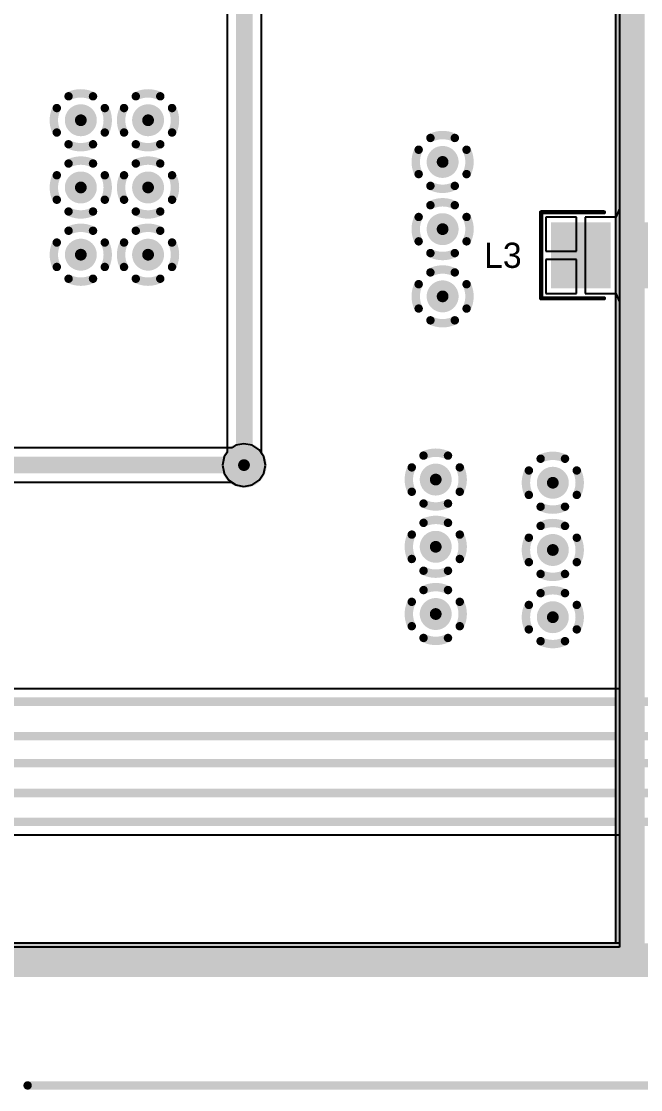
# Model space of a CAD drawing. Header units: millimetres. Extents: x 6.83 to 16.18, y 4.59 to 12.3.
# Drawn here: x 11.621 to 12.358, y 4.687 to 5.958 of the extents above; entities that cross this region are included whole.
import ezdxf

# ---------------------------------------------------------------- set-up
doc = ezdxf.new("R2010")
doc.units = ezdxf.units.MM
doc.header["$MEASUREMENT"] = 0
for name, color, linetype in [('BottomLayer', 5, 'Continuous'), ('BottomSolder', 6, 'Continuous'), ('InternalPlane1', 76, 'Continuous'), ('InternalPlane2', 16, 'Continuous'), ('KeepOutLayer', 6, 'Continuous'), ('Mechanical1', 6, 'Continuous'), ('MultiLayer', 9, 'Continuous'), ('TopLayer', 1, 'Continuous'), ('TopOverlay', 2, 'Continuous'), ('TopPaste', 8, 'Continuous'), ('TopSolder', 216, 'Continuous'), ('ViaHoleLayer', 16, 'Continuous')]:
    doc.layers.add(name, color=color, linetype=linetype)

# ---------------------------------------------------------------- blocks, each defined once
blk = doc.blocks.new('1206_152')
at = {"layer": 'TopLayer'}
for points in [[(-0.0315, -0.0354), (0.0315, -0.0354), (-0.0315, 0.0354), (0.0315, 0.0354)], [(0.0787, -0.0354), (0.1417, -0.0354), (0.0787, 0.0354), (0.1417, 0.0354)]]:
    blk.add_solid(points, dxfattribs=at)
at = {"layer": 'TopOverlay', "const_width": 0.005}
for points in [[(-0.0472, 0.0512), (0.0276, 0.0512)], [(-0.0472, -0.0512), (-0.0472, 0.0512)], [(0.0827, 0.0512), (0.1575, 0.0512)], [(0.1575, -0.0512), (0.1575, 0.0512)], [(-0.0472, -0.0512), (0.0276, -0.0512)], [(0.0827, -0.0512), (0.1575, -0.0512)]]:
    blk.add_lwpolyline(points, dxfattribs=at)
at = {"layer": 'TopOverlay', "const_width": 0.0025}
for points in [[(-0.0485, 0.0512, 1), (-0.046, 0.0512, 1)], [(-0.0485, 0.0512, 1), (-0.046, 0.0512, 1)], [(0.0263, 0.0512, 1), (0.0288, 0.0512, 1)], [(0.0814, 0.0512, 1), (0.0839, 0.0512, 1)], [(0.1562, 0.0512, 1), (0.1587, 0.0512, 1)], [(0.1562, 0.0512, 1), (0.1587, 0.0512, 1)], [(-0.0485, -0.0512, 1), (-0.046, -0.0512, 1)], [(-0.0485, -0.0512, 1), (-0.046, -0.0512, 1)], [(0.0263, -0.0512, 1), (0.0288, -0.0512, 1)], [(0.0814, -0.0512, 1), (0.0839, -0.0512, 1)], [(0.1562, -0.0512, 1), (0.1587, -0.0512, 1)], [(0.1562, -0.0512, 1), (0.1587, -0.0512, 1)]]:
    blk.add_lwpolyline(points, format="xyb", close=True, dxfattribs=at)
at = {"layer": 'TopPaste'}
for points in [[(-0.0315, -0.0354), (0.0315, -0.0354), (-0.0315, 0.0354), (0.0315, 0.0354)], [(0.0787, -0.0354), (0.1417, -0.0354), (0.0787, 0.0354), (0.1417, 0.0354)]]:
    blk.add_solid(points, dxfattribs=at)
at = {"layer": 'TopSolder'}
for points in [[(-0.0355, -0.0394), (0.0355, -0.0394), (-0.0355, 0.0394), (0.0355, 0.0394)], [(0.0747, -0.0394), (0.1457, -0.0394), (0.0747, 0.0394), (0.1457, 0.0394)]]:
    blk.add_solid(points, dxfattribs=at)

msp = doc.modelspace()

# ---------------------------------------------------------------- linework, layer by layer
at = {"layer": 'BottomLayer'}
for p, q in [((12.3327, 9.188), (12.3327, 4.8563)), ((11.8658, 6.3577), (11.8658, 5.4451)), ((11.9066, 5.4439), (11.9066, 6.3575)), ((11.8658, 5.4451), (11.8622, 5.4398)), ((11.9093, 5.4398), (11.9066, 5.4439)), ((11.8622, 5.4398), (11.8603, 5.43)), ((11.8603, 5.43), (11.8622, 5.4203)), ((11.9113, 5.43), (11.9093, 5.4398)), ((11.9093, 5.4203), (11.9113, 5.43)), ((11.8622, 5.4203), (11.8677, 5.412)), ((11.9038, 5.412), (11.9093, 5.4203)), ((11.8677, 5.412), (11.876, 5.4065)), ((11.876, 5.4065), (11.8858, 5.4045)), ((11.8858, 5.4045), (11.8955, 5.4065)), ((11.8955, 5.4065), (11.9038, 5.412)), ((12.3327, 4.8563), (7.1247, 4.8563))]:
    msp.add_line(p, q, dxfattribs=at)
at = {"layer": 'BottomLayer', "const_width": 0.02}
msp.add_lwpolyline([(11.8862, 5.4311), (11.8862, 7.3319)], dxfattribs=at)
at = {"layer": 'BottomLayer'}
for points, const_width in [([(11.6842, 5.8404, 1), (11.6992, 5.8404, 1)], 0.015), ([(11.7642, 5.8404, 1), (11.7792, 5.8404, 1)], 0.015), ([(12.1146, 5.7908, 1), (12.1296, 5.7908, 1)], 0.015), ([(11.6842, 5.7604, 1), (11.6992, 5.7604, 1)], 0.015), ([(11.7642, 5.7604, 1), (11.7792, 5.7604, 1)], 0.015), ([(12.1146, 5.7108, 1), (12.1296, 5.7108, 1)], 0.015), ([(11.6842, 5.6804, 1), (11.6992, 5.6804, 1)], 0.015), ([(11.7642, 5.6804, 1), (11.7792, 5.6804, 1)], 0.015), ([(12.1146, 5.6308, 1), (12.1296, 5.6308, 1)], 0.015), ([(11.8783, 5.43, 1), (11.8933, 5.43, 1)], 0.015), ([(11.8812, 5.4311, 1), (11.8912, 5.4311, 1)], 0.01), ([(12.1064, 5.4128, 1), (12.1214, 5.4128, 1)], 0.015), ([(12.2457, 5.409, 1), (12.2607, 5.409, 1)], 0.015), ([(12.1064, 5.3328, 1), (12.1214, 5.3328, 1)], 0.015), ([(12.2457, 5.329, 1), (12.2607, 5.329, 1)], 0.015), ([(12.1064, 5.2528, 1), (12.1214, 5.2528, 1)], 0.015), ([(12.2457, 5.249, 1), (12.2607, 5.249, 1)], 0.015)]:
    msp.add_lwpolyline(points, format="xyb", close=True, dxfattribs=dict(at, const_width=const_width))
at = {"layer": 'BottomSolder', "const_width": 0.019}
for points in [[(11.6822, 5.8404, 1), (11.7012, 5.8404, 1)], [(11.7622, 5.8404, 1), (11.7812, 5.8404, 1)], [(12.1126, 5.7908, 1), (12.1316, 5.7908, 1)], [(11.6822, 5.7604, 1), (11.7012, 5.7604, 1)], [(11.7622, 5.7604, 1), (11.7812, 5.7604, 1)], [(12.1126, 5.7108, 1), (12.1316, 5.7108, 1)], [(11.6822, 5.6804, 1), (11.7012, 5.6804, 1)], [(11.7622, 5.6804, 1), (11.7812, 5.6804, 1)], [(12.1126, 5.6308, 1), (12.1316, 5.6308, 1)], [(11.8763, 5.43, 1), (11.8953, 5.43, 1)], [(12.1044, 5.4128, 1), (12.1234, 5.4128, 1)], [(12.2437, 5.409, 1), (12.2627, 5.409, 1)], [(12.1044, 5.3328, 1), (12.1234, 5.3328, 1)], [(12.2437, 5.329, 1), (12.2627, 5.329, 1)], [(12.1044, 5.2528, 1), (12.1234, 5.2528, 1)], [(12.2437, 5.249, 1), (12.2627, 5.249, 1)]]:
    msp.add_lwpolyline(points, format="xyb", close=True, dxfattribs=at)
at = {"layer": 'InternalPlane1'}
for p, q in [((12.3326, 9.1841), (12.3326, 4.8611)), ((12.3326, 4.8611), (7.1287, 4.8611))]:
    msp.add_line(p, q, dxfattribs=at)
for points, const_width in [([(12.3476, 4.8393), (12.3476, 9.1841)], 0.03), ([(7.1086, 4.841), (15.6716, 4.841)], 0.04)]:
    msp.add_lwpolyline(points, dxfattribs=dict(at, const_width=const_width))
at = {"layer": 'InternalPlane1', "const_width": 0.01}
for points in [[(11.6771, 5.8689, -0.240079), (11.7062, 5.8689)], [(11.7571, 5.8689, -0.240079), (11.7862, 5.8689)], [(11.6631, 5.8258, -0.240079), (11.6631, 5.8549)], [(11.7202, 5.8549, -0.240079), (11.7202, 5.8258)], [(11.7431, 5.8258, -0.240079), (11.7431, 5.8549)], [(11.8002, 5.8549, -0.240079), (11.8002, 5.8258)], [(12.1076, 5.8193, -0.240079), (12.1366, 5.8193)], [(11.7062, 5.8118, -0.240079), (11.6771, 5.8118)], [(11.7862, 5.8118, -0.240079), (11.7571, 5.8118)], [(12.0936, 5.7763, -0.240079), (12.0936, 5.8053)], [(12.1506, 5.8053, -0.240079), (12.1506, 5.7763)], [(11.6771, 5.7889, -0.240079), (11.7062, 5.7889)], [(11.7571, 5.7889, -0.240079), (11.7862, 5.7889)], [(11.6631, 5.7458, -0.240079), (11.6631, 5.7749)], [(11.7202, 5.7749, -0.240079), (11.7202, 5.7458)], [(11.7431, 5.7458, -0.240079), (11.7431, 5.7749)], [(11.8002, 5.7749, -0.240079), (11.8002, 5.7458)], [(12.1366, 5.7623, -0.240079), (12.1076, 5.7623)], [(12.1076, 5.7393, -0.240079), (12.1366, 5.7393)], [(11.7062, 5.7318, -0.240079), (11.6771, 5.7318)], [(11.7862, 5.7318, -0.240079), (11.7571, 5.7318)], [(12.0936, 5.6963, -0.240079), (12.0936, 5.7253)], [(12.1506, 5.7253, -0.240079), (12.1506, 5.6963)], [(11.6771, 5.7089, -0.240079), (11.7062, 5.7089)], [(11.7571, 5.7089, -0.240079), (11.7862, 5.7089)], [(11.6631, 5.6658, -0.240079), (11.6631, 5.6949)], [(11.7202, 5.6949, -0.240079), (11.7202, 5.6658)], [(11.7431, 5.6658, -0.240079), (11.7431, 5.6949)], [(11.8002, 5.6949, -0.240079), (11.8002, 5.6658)], [(12.1366, 5.6823, -0.240079), (12.1076, 5.6823)], [(12.1076, 5.6593, -0.240079), (12.1366, 5.6593)], [(11.7062, 5.6518, -0.240079), (11.6771, 5.6518)], [(11.7862, 5.6518, -0.240079), (11.7571, 5.6518)], [(12.0936, 5.6163, -0.240079), (12.0936, 5.6453)], [(12.1506, 5.6453, -0.240079), (12.1506, 5.6163)], [(12.1366, 5.6023, -0.240079), (12.1076, 5.6023)], [(12.0994, 5.4413, -0.240079), (12.1285, 5.4413)], [(12.2387, 5.4376, -0.240079), (12.2677, 5.4376)], [(12.0854, 5.3983, -0.240079), (12.0854, 5.4273)], [(12.1425, 5.4273, -0.240079), (12.1425, 5.3983)], [(12.2247, 5.3945, -0.240079), (12.2247, 5.4236)], [(12.2817, 5.4236, -0.240079), (12.2817, 5.3945)], [(12.1285, 5.3843, -0.240079), (12.0994, 5.3843)], [(12.2677, 5.3805, -0.240079), (12.2387, 5.3805)], [(12.0994, 5.3613, -0.240079), (12.1285, 5.3613)], [(12.2387, 5.3576, -0.240079), (12.2677, 5.3576)], [(12.0854, 5.3183, -0.240079), (12.0854, 5.3473)], [(12.1425, 5.3473, -0.240079), (12.1425, 5.3183)], [(12.2247, 5.3145, -0.240079), (12.2247, 5.3436)], [(12.2817, 5.3436, -0.240079), (12.2817, 5.3145)], [(12.1285, 5.3043, -0.240079), (12.0994, 5.3043)], [(12.2677, 5.3005, -0.240079), (12.2387, 5.3005)], [(12.0994, 5.2813, -0.240079), (12.1285, 5.2813)], [(12.2387, 5.2776, -0.240079), (12.2677, 5.2776)], [(12.0854, 5.2383, -0.240079), (12.0854, 5.2673)], [(12.1425, 5.2673, -0.240079), (12.1425, 5.2383)], [(12.2247, 5.2345, -0.240079), (12.2247, 5.2636)], [(12.2817, 5.2636, -0.240079), (12.2817, 5.2345)], [(12.1285, 5.2243, -0.240079), (12.0994, 5.2243)], [(12.2677, 5.2205, -0.240079), (12.2387, 5.2205)]]:
    msp.add_lwpolyline(points, format="xyb", dxfattribs=at)
at = {"layer": 'InternalPlane1'}
for points, const_width in [([(11.6746, 5.8689, 1), (11.6796, 5.8689, 1)], 0.005), ([(11.7037, 5.8689, 1), (11.7087, 5.8689, 1)], 0.005), ([(11.7546, 5.8689, 1), (11.7596, 5.8689, 1)], 0.005), ([(11.7837, 5.8689, 1), (11.7887, 5.8689, 1)], 0.005), ([(11.6606, 5.8549, 1), (11.6656, 5.8549, 1)], 0.005), ([(11.7177, 5.8549, 1), (11.7227, 5.8549, 1)], 0.005), ([(11.7406, 5.8549, 1), (11.7456, 5.8549, 1)], 0.005), ([(11.7977, 5.8549, 1), (11.8027, 5.8549, 1)], 0.005), ([(11.6606, 5.8258, 1), (11.6656, 5.8258, 1)], 0.005), ([(11.7177, 5.8258, 1), (11.7227, 5.8258, 1)], 0.005), ([(11.7406, 5.8258, 1), (11.7456, 5.8258, 1)], 0.005), ([(11.7977, 5.8258, 1), (11.8027, 5.8258, 1)], 0.005), ([(12.1051, 5.8193, 1), (12.1101, 5.8193, 1)], 0.005), ([(12.1341, 5.8193, 1), (12.1391, 5.8193, 1)], 0.005), ([(11.6746, 5.8118, 1), (11.6796, 5.8118, 1)], 0.005), ([(11.7037, 5.8118, 1), (11.7087, 5.8118, 1)], 0.005), ([(11.7546, 5.8118, 1), (11.7596, 5.8118, 1)], 0.005), ([(11.7837, 5.8118, 1), (11.7887, 5.8118, 1)], 0.005), ([(12.0911, 5.8053, 1), (12.0961, 5.8053, 1)], 0.005), ([(12.1481, 5.8053, 1), (12.1531, 5.8053, 1)], 0.005), ([(11.6746, 5.7889, 1), (11.6796, 5.7889, 1)], 0.005), ([(11.7037, 5.7889, 1), (11.7087, 5.7889, 1)], 0.005), ([(11.7546, 5.7889, 1), (11.7596, 5.7889, 1)], 0.005), ([(11.7837, 5.7889, 1), (11.7887, 5.7889, 1)], 0.005), ([(11.6606, 5.7749, 1), (11.6656, 5.7749, 1)], 0.005), ([(11.7177, 5.7749, 1), (11.7227, 5.7749, 1)], 0.005), ([(11.7406, 5.7749, 1), (11.7456, 5.7749, 1)], 0.005), ([(11.7977, 5.7749, 1), (11.8027, 5.7749, 1)], 0.005), ([(12.0911, 5.7763, 1), (12.0961, 5.7763, 1)], 0.005), ([(12.1481, 5.7763, 1), (12.1531, 5.7763, 1)], 0.005), ([(12.1051, 5.7623, 1), (12.1101, 5.7623, 1)], 0.005), ([(12.1341, 5.7623, 1), (12.1391, 5.7623, 1)], 0.005), ([(11.6606, 5.7458, 1), (11.6656, 5.7458, 1)], 0.005), ([(11.7177, 5.7458, 1), (11.7227, 5.7458, 1)], 0.005), ([(11.7406, 5.7458, 1), (11.7456, 5.7458, 1)], 0.005), ([(11.7977, 5.7458, 1), (11.8027, 5.7458, 1)], 0.005), ([(11.6746, 5.7318, 1), (11.6796, 5.7318, 1)], 0.005), ([(11.7037, 5.7318, 1), (11.7087, 5.7318, 1)], 0.005), ([(11.7546, 5.7318, 1), (11.7596, 5.7318, 1)], 0.005), ([(11.7837, 5.7318, 1), (11.7887, 5.7318, 1)], 0.005), ([(12.1051, 5.7393, 1), (12.1101, 5.7393, 1)], 0.005), ([(12.1341, 5.7393, 1), (12.1391, 5.7393, 1)], 0.005), ([(12.0911, 5.7253, 1), (12.0961, 5.7253, 1)], 0.005), ([(12.1481, 5.7253, 1), (12.1531, 5.7253, 1)], 0.005), ([(11.6746, 5.7089, 1), (11.6796, 5.7089, 1)], 0.005), ([(11.7037, 5.7089, 1), (11.7087, 5.7089, 1)], 0.005), ([(11.7546, 5.7089, 1), (11.7596, 5.7089, 1)], 0.005), ([(11.7837, 5.7089, 1), (11.7887, 5.7089, 1)], 0.005), ([(11.6606, 5.6949, 1), (11.6656, 5.6949, 1)], 0.005), ([(11.7177, 5.6949, 1), (11.7227, 5.6949, 1)], 0.005), ([(11.7406, 5.6949, 1), (11.7456, 5.6949, 1)], 0.005), ([(11.7977, 5.6949, 1), (11.8027, 5.6949, 1)], 0.005), ([(12.0911, 5.6963, 1), (12.0961, 5.6963, 1)], 0.005), ([(12.1481, 5.6963, 1), (12.1531, 5.6963, 1)], 0.005), ([(12.1051, 5.6823, 1), (12.1101, 5.6823, 1)], 0.005), ([(12.1341, 5.6823, 1), (12.1391, 5.6823, 1)], 0.005), ([(11.6606, 5.6658, 1), (11.6656, 5.6658, 1)], 0.005), ([(11.7177, 5.6658, 1), (11.7227, 5.6658, 1)], 0.005), ([(11.7406, 5.6658, 1), (11.7456, 5.6658, 1)], 0.005), ([(11.7977, 5.6658, 1), (11.8027, 5.6658, 1)], 0.005), ([(12.1051, 5.6593, 1), (12.1101, 5.6593, 1)], 0.005), ([(12.1341, 5.6593, 1), (12.1391, 5.6593, 1)], 0.005), ([(11.6746, 5.6518, 1), (11.6796, 5.6518, 1)], 0.005), ([(11.7037, 5.6518, 1), (11.7087, 5.6518, 1)], 0.005), ([(11.7546, 5.6518, 1), (11.7596, 5.6518, 1)], 0.005), ([(11.7837, 5.6518, 1), (11.7887, 5.6518, 1)], 0.005), ([(12.0911, 5.6453, 1), (12.0961, 5.6453, 1)], 0.005), ([(12.1481, 5.6453, 1), (12.1531, 5.6453, 1)], 0.005), ([(12.0911, 5.6163, 1), (12.0961, 5.6163, 1)], 0.005), ([(12.1481, 5.6163, 1), (12.1531, 5.6163, 1)], 0.005), ([(12.1051, 5.6023, 1), (12.1101, 5.6023, 1)], 0.005), ([(12.1341, 5.6023, 1), (12.1391, 5.6023, 1)], 0.005), ([(11.8723, 5.43, 1), (11.8993, 5.43, 1)], 0.027), ([(12.0969, 5.4413, 1), (12.1019, 5.4413, 1)], 0.005), ([(12.126, 5.4413, 1), (12.131, 5.4413, 1)], 0.005), ([(12.2362, 5.4376, 1), (12.2412, 5.4376, 1)], 0.005), ([(12.2652, 5.4376, 1), (12.2702, 5.4376, 1)], 0.005), ([(12.0829, 5.4273, 1), (12.0879, 5.4273, 1)], 0.005), ([(12.14, 5.4273, 1), (12.145, 5.4273, 1)], 0.005), ([(12.2222, 5.4236, 1), (12.2272, 5.4236, 1)], 0.005), ([(12.2792, 5.4236, 1), (12.2842, 5.4236, 1)], 0.005), ([(12.0829, 5.3983, 1), (12.0879, 5.3983, 1)], 0.005), ([(12.14, 5.3983, 1), (12.145, 5.3983, 1)], 0.005), ([(12.2222, 5.3945, 1), (12.2272, 5.3945, 1)], 0.005), ([(12.2792, 5.3945, 1), (12.2842, 5.3945, 1)], 0.005), ([(12.0969, 5.3843, 1), (12.1019, 5.3843, 1)], 0.005), ([(12.126, 5.3843, 1), (12.131, 5.3843, 1)], 0.005), ([(12.2362, 5.3805, 1), (12.2412, 5.3805, 1)], 0.005), ([(12.2652, 5.3805, 1), (12.2702, 5.3805, 1)], 0.005), ([(12.0969, 5.3613, 1), (12.1019, 5.3613, 1)], 0.005), ([(12.126, 5.3613, 1), (12.131, 5.3613, 1)], 0.005), ([(12.0829, 5.3473, 1), (12.0879, 5.3473, 1)], 0.005), ([(12.14, 5.3473, 1), (12.145, 5.3473, 1)], 0.005), ([(12.2362, 5.3576, 1), (12.2412, 5.3576, 1)], 0.005), ([(12.2652, 5.3576, 1), (12.2702, 5.3576, 1)], 0.005), ([(12.2222, 5.3436, 1), (12.2272, 5.3436, 1)], 0.005), ([(12.2792, 5.3436, 1), (12.2842, 5.3436, 1)], 0.005), ([(12.0829, 5.3183, 1), (12.0879, 5.3183, 1)], 0.005), ([(12.14, 5.3183, 1), (12.145, 5.3183, 1)], 0.005), ([(12.2222, 5.3145, 1), (12.2272, 5.3145, 1)], 0.005), ([(12.2792, 5.3145, 1), (12.2842, 5.3145, 1)], 0.005), ([(12.0969, 5.3043, 1), (12.1019, 5.3043, 1)], 0.005), ([(12.126, 5.3043, 1), (12.131, 5.3043, 1)], 0.005), ([(12.2362, 5.3005, 1), (12.2412, 5.3005, 1)], 0.005), ([(12.2652, 5.3005, 1), (12.2702, 5.3005, 1)], 0.005), ([(12.0969, 5.2813, 1), (12.1019, 5.2813, 1)], 0.005), ([(12.126, 5.2813, 1), (12.131, 5.2813, 1)], 0.005), ([(12.2362, 5.2776, 1), (12.2412, 5.2776, 1)], 0.005), ([(12.2652, 5.2776, 1), (12.2702, 5.2776, 1)], 0.005), ([(12.0829, 5.2673, 1), (12.0879, 5.2673, 1)], 0.005), ([(12.14, 5.2673, 1), (12.145, 5.2673, 1)], 0.005), ([(12.2222, 5.2636, 1), (12.2272, 5.2636, 1)], 0.005), ([(12.2792, 5.2636, 1), (12.2842, 5.2636, 1)], 0.005), ([(12.0829, 5.2383, 1), (12.0879, 5.2383, 1)], 0.005), ([(12.14, 5.2383, 1), (12.145, 5.2383, 1)], 0.005), ([(12.2222, 5.2345, 1), (12.2272, 5.2345, 1)], 0.005), ([(12.2792, 5.2345, 1), (12.2842, 5.2345, 1)], 0.005), ([(12.0969, 5.2243, 1), (12.1019, 5.2243, 1)], 0.005), ([(12.126, 5.2243, 1), (12.131, 5.2243, 1)], 0.005), ([(12.2362, 5.2205, 1), (12.2412, 5.2205, 1)], 0.005), ([(12.2652, 5.2205, 1), (12.2702, 5.2205, 1)], 0.005), ([(12.3401, 4.8393, 1), (12.3551, 4.8393, 1)], 0.015)]:
    msp.add_lwpolyline(points, format="xyb", close=True, dxfattribs=dict(at, const_width=const_width))
at = {"layer": 'InternalPlane2'}
for p, q in [((12.3276, 9.1791), (12.3276, 4.8611)), ((12.3276, 4.8611), (7.1287, 4.8611))]:
    msp.add_line(p, q, dxfattribs=at)
for points, const_width in [([(12.3426, 4.8479), (12.3426, 9.1791)], 0.03), ([(7.1086, 4.841), (15.6716, 4.841)], 0.04)]:
    msp.add_lwpolyline(points, dxfattribs=dict(at, const_width=const_width))
at = {"layer": 'InternalPlane2', "const_width": 0.01}
for points in [[(11.6771, 5.8689, -0.240079), (11.7062, 5.8689)], [(11.7571, 5.8689, -0.240079), (11.7862, 5.8689)], [(11.6631, 5.8258, -0.240079), (11.6631, 5.8549)], [(11.7202, 5.8549, -0.240079), (11.7202, 5.8258)], [(11.7431, 5.8258, -0.240079), (11.7431, 5.8549)], [(11.8002, 5.8549, -0.240079), (11.8002, 5.8258)], [(12.1076, 5.8193, -0.240079), (12.1366, 5.8193)], [(11.7062, 5.8118, -0.240079), (11.6771, 5.8118)], [(11.7862, 5.8118, -0.240079), (11.7571, 5.8118)], [(12.0936, 5.7763, -0.240079), (12.0936, 5.8053)], [(12.1506, 5.8053, -0.240079), (12.1506, 5.7763)], [(11.6771, 5.7889, -0.240079), (11.7062, 5.7889)], [(11.7571, 5.7889, -0.240079), (11.7862, 5.7889)], [(11.6631, 5.7458, -0.240079), (11.6631, 5.7749)], [(11.7202, 5.7749, -0.240079), (11.7202, 5.7458)], [(11.7431, 5.7458, -0.240079), (11.7431, 5.7749)], [(11.8002, 5.7749, -0.240079), (11.8002, 5.7458)], [(12.1366, 5.7623, -0.240079), (12.1076, 5.7623)], [(12.1076, 5.7393, -0.240079), (12.1366, 5.7393)], [(11.7062, 5.7318, -0.240079), (11.6771, 5.7318)], [(11.7862, 5.7318, -0.240079), (11.7571, 5.7318)], [(12.0936, 5.6963, -0.240079), (12.0936, 5.7253)], [(12.1506, 5.7253, -0.240079), (12.1506, 5.6963)], [(11.6771, 5.7089, -0.240079), (11.7062, 5.7089)], [(11.7571, 5.7089, -0.240079), (11.7862, 5.7089)], [(11.6631, 5.6658, -0.240079), (11.6631, 5.6949)], [(11.7202, 5.6949, -0.240079), (11.7202, 5.6658)], [(11.7431, 5.6658, -0.240079), (11.7431, 5.6949)], [(11.8002, 5.6949, -0.240079), (11.8002, 5.6658)], [(12.1366, 5.6823, -0.240079), (12.1076, 5.6823)], [(12.1076, 5.6593, -0.240079), (12.1366, 5.6593)], [(11.7062, 5.6518, -0.240079), (11.6771, 5.6518)], [(11.7862, 5.6518, -0.240079), (11.7571, 5.6518)], [(12.0936, 5.6163, -0.240079), (12.0936, 5.6453)], [(12.1506, 5.6453, -0.240079), (12.1506, 5.6163)], [(12.1366, 5.6023, -0.240079), (12.1076, 5.6023)], [(12.0994, 5.4413, -0.240079), (12.1285, 5.4413)], [(12.2387, 5.4376, -0.240079), (12.2677, 5.4376)], [(12.0854, 5.3983, -0.240079), (12.0854, 5.4273)], [(12.1425, 5.4273, -0.240079), (12.1425, 5.3983)], [(12.2247, 5.3945, -0.240079), (12.2247, 5.4236)], [(12.2817, 5.4236, -0.240079), (12.2817, 5.3945)], [(12.1285, 5.3843, -0.240079), (12.0994, 5.3843)], [(12.2677, 5.3805, -0.240079), (12.2387, 5.3805)], [(12.0994, 5.3613, -0.240079), (12.1285, 5.3613)], [(12.2387, 5.3576, -0.240079), (12.2677, 5.3576)], [(12.0854, 5.3183, -0.240079), (12.0854, 5.3473)], [(12.1425, 5.3473, -0.240079), (12.1425, 5.3183)], [(12.2247, 5.3145, -0.240079), (12.2247, 5.3436)], [(12.2817, 5.3436, -0.240079), (12.2817, 5.3145)], [(12.1285, 5.3043, -0.240079), (12.0994, 5.3043)], [(12.2677, 5.3005, -0.240079), (12.2387, 5.3005)], [(12.0994, 5.2813, -0.240079), (12.1285, 5.2813)], [(12.2387, 5.2776, -0.240079), (12.2677, 5.2776)], [(12.0854, 5.2383, -0.240079), (12.0854, 5.2673)], [(12.1425, 5.2673, -0.240079), (12.1425, 5.2383)], [(12.2247, 5.2345, -0.240079), (12.2247, 5.2636)], [(12.2817, 5.2636, -0.240079), (12.2817, 5.2345)], [(12.1285, 5.2243, -0.240079), (12.0994, 5.2243)], [(12.2677, 5.2205, -0.240079), (12.2387, 5.2205)]]:
    msp.add_lwpolyline(points, format="xyb", dxfattribs=at)
at = {"layer": 'InternalPlane2'}
for points, const_width in [([(11.6746, 5.8689, 1), (11.6796, 5.8689, 1)], 0.005), ([(11.7037, 5.8689, 1), (11.7087, 5.8689, 1)], 0.005), ([(11.7546, 5.8689, 1), (11.7596, 5.8689, 1)], 0.005), ([(11.7837, 5.8689, 1), (11.7887, 5.8689, 1)], 0.005), ([(11.6606, 5.8549, 1), (11.6656, 5.8549, 1)], 0.005), ([(11.7177, 5.8549, 1), (11.7227, 5.8549, 1)], 0.005), ([(11.7406, 5.8549, 1), (11.7456, 5.8549, 1)], 0.005), ([(11.7977, 5.8549, 1), (11.8027, 5.8549, 1)], 0.005), ([(11.6606, 5.8258, 1), (11.6656, 5.8258, 1)], 0.005), ([(11.7177, 5.8258, 1), (11.7227, 5.8258, 1)], 0.005), ([(11.7406, 5.8258, 1), (11.7456, 5.8258, 1)], 0.005), ([(11.7977, 5.8258, 1), (11.8027, 5.8258, 1)], 0.005), ([(12.1051, 5.8193, 1), (12.1101, 5.8193, 1)], 0.005), ([(12.1341, 5.8193, 1), (12.1391, 5.8193, 1)], 0.005), ([(11.6746, 5.8118, 1), (11.6796, 5.8118, 1)], 0.005), ([(11.7037, 5.8118, 1), (11.7087, 5.8118, 1)], 0.005), ([(11.7546, 5.8118, 1), (11.7596, 5.8118, 1)], 0.005), ([(11.7837, 5.8118, 1), (11.7887, 5.8118, 1)], 0.005), ([(12.0911, 5.8053, 1), (12.0961, 5.8053, 1)], 0.005), ([(12.1481, 5.8053, 1), (12.1531, 5.8053, 1)], 0.005), ([(11.6746, 5.7889, 1), (11.6796, 5.7889, 1)], 0.005), ([(11.7037, 5.7889, 1), (11.7087, 5.7889, 1)], 0.005), ([(11.7546, 5.7889, 1), (11.7596, 5.7889, 1)], 0.005), ([(11.7837, 5.7889, 1), (11.7887, 5.7889, 1)], 0.005), ([(11.6606, 5.7749, 1), (11.6656, 5.7749, 1)], 0.005), ([(11.7177, 5.7749, 1), (11.7227, 5.7749, 1)], 0.005), ([(11.7406, 5.7749, 1), (11.7456, 5.7749, 1)], 0.005), ([(11.7977, 5.7749, 1), (11.8027, 5.7749, 1)], 0.005), ([(12.0911, 5.7763, 1), (12.0961, 5.7763, 1)], 0.005), ([(12.1481, 5.7763, 1), (12.1531, 5.7763, 1)], 0.005), ([(12.1051, 5.7623, 1), (12.1101, 5.7623, 1)], 0.005), ([(12.1341, 5.7623, 1), (12.1391, 5.7623, 1)], 0.005), ([(11.6606, 5.7458, 1), (11.6656, 5.7458, 1)], 0.005), ([(11.7177, 5.7458, 1), (11.7227, 5.7458, 1)], 0.005), ([(11.7406, 5.7458, 1), (11.7456, 5.7458, 1)], 0.005), ([(11.7977, 5.7458, 1), (11.8027, 5.7458, 1)], 0.005), ([(11.6746, 5.7318, 1), (11.6796, 5.7318, 1)], 0.005), ([(11.7037, 5.7318, 1), (11.7087, 5.7318, 1)], 0.005), ([(11.7546, 5.7318, 1), (11.7596, 5.7318, 1)], 0.005), ([(11.7837, 5.7318, 1), (11.7887, 5.7318, 1)], 0.005), ([(12.1051, 5.7393, 1), (12.1101, 5.7393, 1)], 0.005), ([(12.1341, 5.7393, 1), (12.1391, 5.7393, 1)], 0.005), ([(12.0911, 5.7253, 1), (12.0961, 5.7253, 1)], 0.005), ([(12.1481, 5.7253, 1), (12.1531, 5.7253, 1)], 0.005), ([(11.6746, 5.7089, 1), (11.6796, 5.7089, 1)], 0.005), ([(11.7037, 5.7089, 1), (11.7087, 5.7089, 1)], 0.005), ([(11.7546, 5.7089, 1), (11.7596, 5.7089, 1)], 0.005), ([(11.7837, 5.7089, 1), (11.7887, 5.7089, 1)], 0.005), ([(11.6606, 5.6949, 1), (11.6656, 5.6949, 1)], 0.005), ([(11.7177, 5.6949, 1), (11.7227, 5.6949, 1)], 0.005), ([(11.7406, 5.6949, 1), (11.7456, 5.6949, 1)], 0.005), ([(11.7977, 5.6949, 1), (11.8027, 5.6949, 1)], 0.005), ([(12.0911, 5.6963, 1), (12.0961, 5.6963, 1)], 0.005), ([(12.1481, 5.6963, 1), (12.1531, 5.6963, 1)], 0.005), ([(12.1051, 5.6823, 1), (12.1101, 5.6823, 1)], 0.005), ([(12.1341, 5.6823, 1), (12.1391, 5.6823, 1)], 0.005), ([(11.6606, 5.6658, 1), (11.6656, 5.6658, 1)], 0.005), ([(11.7177, 5.6658, 1), (11.7227, 5.6658, 1)], 0.005), ([(11.7406, 5.6658, 1), (11.7456, 5.6658, 1)], 0.005), ([(11.7977, 5.6658, 1), (11.8027, 5.6658, 1)], 0.005), ([(12.1051, 5.6593, 1), (12.1101, 5.6593, 1)], 0.005), ([(12.1341, 5.6593, 1), (12.1391, 5.6593, 1)], 0.005), ([(11.6746, 5.6518, 1), (11.6796, 5.6518, 1)], 0.005), ([(11.7037, 5.6518, 1), (11.7087, 5.6518, 1)], 0.005), ([(11.7546, 5.6518, 1), (11.7596, 5.6518, 1)], 0.005), ([(11.7837, 5.6518, 1), (11.7887, 5.6518, 1)], 0.005), ([(12.0911, 5.6453, 1), (12.0961, 5.6453, 1)], 0.005), ([(12.1481, 5.6453, 1), (12.1531, 5.6453, 1)], 0.005), ([(12.0911, 5.6163, 1), (12.0961, 5.6163, 1)], 0.005), ([(12.1481, 5.6163, 1), (12.1531, 5.6163, 1)], 0.005), ([(12.1051, 5.6023, 1), (12.1101, 5.6023, 1)], 0.005), ([(12.1341, 5.6023, 1), (12.1391, 5.6023, 1)], 0.005), ([(11.8723, 5.43, 1), (11.8993, 5.43, 1)], 0.027), ([(12.0969, 5.4413, 1), (12.1019, 5.4413, 1)], 0.005), ([(12.126, 5.4413, 1), (12.131, 5.4413, 1)], 0.005), ([(12.2362, 5.4376, 1), (12.2412, 5.4376, 1)], 0.005), ([(12.2652, 5.4376, 1), (12.2702, 5.4376, 1)], 0.005), ([(12.0829, 5.4273, 1), (12.0879, 5.4273, 1)], 0.005), ([(12.14, 5.4273, 1), (12.145, 5.4273, 1)], 0.005), ([(12.2222, 5.4236, 1), (12.2272, 5.4236, 1)], 0.005), ([(12.2792, 5.4236, 1), (12.2842, 5.4236, 1)], 0.005), ([(12.0829, 5.3983, 1), (12.0879, 5.3983, 1)], 0.005), ([(12.14, 5.3983, 1), (12.145, 5.3983, 1)], 0.005), ([(12.2222, 5.3945, 1), (12.2272, 5.3945, 1)], 0.005), ([(12.2792, 5.3945, 1), (12.2842, 5.3945, 1)], 0.005), ([(12.0969, 5.3843, 1), (12.1019, 5.3843, 1)], 0.005), ([(12.126, 5.3843, 1), (12.131, 5.3843, 1)], 0.005), ([(12.2362, 5.3805, 1), (12.2412, 5.3805, 1)], 0.005), ([(12.2652, 5.3805, 1), (12.2702, 5.3805, 1)], 0.005), ([(12.0969, 5.3613, 1), (12.1019, 5.3613, 1)], 0.005), ([(12.126, 5.3613, 1), (12.131, 5.3613, 1)], 0.005), ([(12.0829, 5.3473, 1), (12.0879, 5.3473, 1)], 0.005), ([(12.14, 5.3473, 1), (12.145, 5.3473, 1)], 0.005), ([(12.2362, 5.3576, 1), (12.2412, 5.3576, 1)], 0.005), ([(12.2652, 5.3576, 1), (12.2702, 5.3576, 1)], 0.005), ([(12.2222, 5.3436, 1), (12.2272, 5.3436, 1)], 0.005), ([(12.2792, 5.3436, 1), (12.2842, 5.3436, 1)], 0.005), ([(12.0829, 5.3183, 1), (12.0879, 5.3183, 1)], 0.005), ([(12.14, 5.3183, 1), (12.145, 5.3183, 1)], 0.005), ([(12.2222, 5.3145, 1), (12.2272, 5.3145, 1)], 0.005), ([(12.2792, 5.3145, 1), (12.2842, 5.3145, 1)], 0.005), ([(12.0969, 5.3043, 1), (12.1019, 5.3043, 1)], 0.005), ([(12.126, 5.3043, 1), (12.131, 5.3043, 1)], 0.005), ([(12.2362, 5.3005, 1), (12.2412, 5.3005, 1)], 0.005), ([(12.2652, 5.3005, 1), (12.2702, 5.3005, 1)], 0.005), ([(12.0969, 5.2813, 1), (12.1019, 5.2813, 1)], 0.005), ([(12.126, 5.2813, 1), (12.131, 5.2813, 1)], 0.005), ([(12.2362, 5.2776, 1), (12.2412, 5.2776, 1)], 0.005), ([(12.2652, 5.2776, 1), (12.2702, 5.2776, 1)], 0.005), ([(12.0829, 5.2673, 1), (12.0879, 5.2673, 1)], 0.005), ([(12.14, 5.2673, 1), (12.145, 5.2673, 1)], 0.005), ([(12.2222, 5.2636, 1), (12.2272, 5.2636, 1)], 0.005), ([(12.2792, 5.2636, 1), (12.2842, 5.2636, 1)], 0.005), ([(12.0829, 5.2383, 1), (12.0879, 5.2383, 1)], 0.005), ([(12.14, 5.2383, 1), (12.145, 5.2383, 1)], 0.005), ([(12.2222, 5.2345, 1), (12.2272, 5.2345, 1)], 0.005), ([(12.2792, 5.2345, 1), (12.2842, 5.2345, 1)], 0.005), ([(12.0969, 5.2243, 1), (12.1019, 5.2243, 1)], 0.005), ([(12.126, 5.2243, 1), (12.131, 5.2243, 1)], 0.005), ([(12.2362, 5.2205, 1), (12.2412, 5.2205, 1)], 0.005), ([(12.2652, 5.2205, 1), (12.2702, 5.2205, 1)], 0.005), ([(12.3351, 4.8479, 1), (12.3501, 4.8479, 1)], 0.015)]:
    msp.add_lwpolyline(points, format="xyb", close=True, dxfattribs=dict(at, const_width=const_width))
at = {"layer": 'KeepOutLayer', "const_width": 0.01}
for points in [[(7.1086, 4.841), (15.6716, 4.841)], [(7.1094, 4.8407), (15.6723, 4.8407)]]:
    msp.add_lwpolyline(points, dxfattribs=at)
at = {"layer": 'Mechanical1', "const_width": 0.01}
msp.add_lwpolyline([(7.1094, 4.8407), (15.6723, 4.8407)], dxfattribs=at)
at = {"layer": 'MultiLayer', "const_width": 0.015}
for points in [[(11.6842, 5.8404, 1), (11.6992, 5.8404, 1)], [(11.7642, 5.8404, 1), (11.7792, 5.8404, 1)], [(12.1146, 5.7908, 1), (12.1296, 5.7908, 1)], [(11.6842, 5.7604, 1), (11.6992, 5.7604, 1)], [(11.7642, 5.7604, 1), (11.7792, 5.7604, 1)], [(12.1146, 5.7108, 1), (12.1296, 5.7108, 1)], [(11.6842, 5.6804, 1), (11.6992, 5.6804, 1)], [(11.7642, 5.6804, 1), (11.7792, 5.6804, 1)], [(12.1146, 5.6308, 1), (12.1296, 5.6308, 1)], [(11.8783, 5.43, 1), (11.8933, 5.43, 1)], [(12.1064, 5.4128, 1), (12.1214, 5.4128, 1)], [(12.2457, 5.409, 1), (12.2607, 5.409, 1)], [(12.1064, 5.3328, 1), (12.1214, 5.3328, 1)], [(12.2457, 5.329, 1), (12.2607, 5.329, 1)], [(12.1064, 5.2528, 1), (12.1214, 5.2528, 1)], [(12.2457, 5.249, 1), (12.2607, 5.249, 1)]]:
    msp.add_lwpolyline(points, format="xyb", close=True, dxfattribs=at)
at = {"layer": 'TopLayer'}
for p, q in [((12.3325, 6.4722), (12.3325, 5.735)), ((12.3325, 5.735), (12.328, 5.7251)), ((12.2815, 5.7251), (12.245, 5.7251)), ((12.245, 5.7251), (12.245, 5.6847)), ((12.2815, 5.6847), (12.2815, 5.7251)), ((12.3207, 5.7251), (12.2915, 5.7251)), ((12.2915, 5.7251), (12.2915, 5.6797)), ((12.328, 5.7251), (12.3207, 5.7251)), ((12.245, 5.6847), (12.2815, 5.6847)), ((12.2815, 5.6747), (12.245, 5.6747)), ((12.245, 5.6747), (12.245, 5.6343)), ((12.2815, 5.6343), (12.2815, 5.6747)), ((12.2915, 5.6797), (12.2915, 5.6343)), ((12.245, 5.6343), (12.2815, 5.6343)), ((12.2915, 5.6343), (12.3207, 5.6343)), ((12.3207, 5.6343), (12.328, 5.6343)), ((12.328, 5.6343), (12.3325, 5.6243)), ((12.3325, 5.6243), (12.3325, 5.1638)), ((11.8858, 5.4555), (11.876, 5.4536)), ((11.8955, 5.4536), (11.8858, 5.4555)), ((11.8715, 5.4506), (11.5418, 5.4506)), ((11.876, 5.4536), (11.8715, 5.4506)), ((11.9038, 5.448), (11.8955, 5.4536)), ((11.9093, 5.4398), (11.9038, 5.448)), ((11.9113, 5.43), (11.9093, 5.4398)), ((11.9093, 5.4203), (11.9113, 5.43)), ((11.9038, 5.412), (11.9093, 5.4203)), ((11.5034, 5.4098), (11.8711, 5.4098)), ((11.8711, 5.4098), (11.876, 5.4065)), ((11.876, 5.4065), (11.8858, 5.4045)), ((11.8858, 5.4045), (11.8955, 5.4065)), ((11.8955, 5.4065), (11.9038, 5.412)), ((12.3325, 5.1638), (10.3111, 5.1638)), ((8.6065, 4.9902), (12.3325, 4.9902)), ((12.3325, 4.9902), (12.3325, 4.8563)), ((12.3325, 4.8563), (7.3993, 4.8563))]:
    msp.add_line(p, q, dxfattribs=at)
for points, const_width in [([(11.6842, 5.8404, 1), (11.6992, 5.8404, 1)], 0.015), ([(11.7642, 5.8404, 1), (11.7792, 5.8404, 1)], 0.015), ([(12.1146, 5.7908, 1), (12.1296, 5.7908, 1)], 0.015), ([(11.6842, 5.7604, 1), (11.6992, 5.7604, 1)], 0.015), ([(11.7642, 5.7604, 1), (11.7792, 5.7604, 1)], 0.015), ([(12.1146, 5.7108, 1), (12.1296, 5.7108, 1)], 0.015), ([(11.6842, 5.6804, 1), (11.6992, 5.6804, 1)], 0.015), ([(11.7642, 5.6804, 1), (11.7792, 5.6804, 1)], 0.015), ([(12.1146, 5.6308, 1), (12.1296, 5.6308, 1)], 0.015), ([(11.8783, 5.43, 1), (11.8933, 5.43, 1)], 0.015), ([(11.8794, 5.4302, 1), (11.8894, 5.4302, 1)], 0.01), ([(12.1064, 5.4128, 1), (12.1214, 5.4128, 1)], 0.015), ([(12.2457, 5.409, 1), (12.2607, 5.409, 1)], 0.015), ([(12.1064, 5.3328, 1), (12.1214, 5.3328, 1)], 0.015), ([(12.2457, 5.329, 1), (12.2607, 5.329, 1)], 0.015), ([(12.1064, 5.2528, 1), (12.1214, 5.2528, 1)], 0.015), ([(12.2457, 5.249, 1), (12.2607, 5.249, 1)], 0.015)]:
    msp.add_lwpolyline(points, format="xyb", close=True, dxfattribs=dict(at, const_width=const_width))
for points, const_width in [([(11.2503, 5.4302), (11.8844, 5.4302)], 0.02), ([(10.2868, 5.1485), (14.2863, 5.1485)], 0.01), ([(10.6636, 5.1074), (14.3435, 5.1074)], 0.01), ([(10.8481, 5.0754), (14.4391, 5.0754)], 0.01), ([(8.6431, 5.0398), (14.0811, 5.0398)], 0.01), ([(8.6065, 5.0054), (14.1521, 5.0054)], 0.01)]:
    msp.add_lwpolyline(points, dxfattribs=dict(at, const_width=const_width))
at = {"layer": 'TopOverlay', "const_width": 0.01}
msp.add_lwpolyline([(11.6284, 4.6918), (15.7647, 4.6918)], dxfattribs=at)
at = {"layer": 'TopOverlay', "const_width": 0.005}
msp.add_lwpolyline([(11.6259, 4.6918, 1), (11.6309, 4.6918, 1)], format="xyb", close=True, dxfattribs=at)
at = {"layer": 'TopSolder', "const_width": 0.019}
for points in [[(11.6822, 5.8404, 1), (11.7012, 5.8404, 1)], [(11.7622, 5.8404, 1), (11.7812, 5.8404, 1)], [(12.1126, 5.7908, 1), (12.1316, 5.7908, 1)], [(11.6822, 5.7604, 1), (11.7012, 5.7604, 1)], [(11.7622, 5.7604, 1), (11.7812, 5.7604, 1)], [(12.1126, 5.7108, 1), (12.1316, 5.7108, 1)], [(11.6822, 5.6804, 1), (11.7012, 5.6804, 1)], [(11.7622, 5.6804, 1), (11.7812, 5.6804, 1)], [(12.1126, 5.6308, 1), (12.1316, 5.6308, 1)], [(11.8763, 5.43, 1), (11.8953, 5.43, 1)], [(12.1044, 5.4128, 1), (12.1234, 5.4128, 1)], [(12.2437, 5.409, 1), (12.2627, 5.409, 1)], [(12.1044, 5.3328, 1), (12.1234, 5.3328, 1)], [(12.2437, 5.329, 1), (12.2627, 5.329, 1)], [(12.1044, 5.2528, 1), (12.1234, 5.2528, 1)], [(12.2437, 5.249, 1), (12.2627, 5.249, 1)]]:
    msp.add_lwpolyline(points, format="xyb", close=True, dxfattribs=at)
at = {"layer": 'ViaHoleLayer', "const_width": 0.007}
for points in [[(11.6882, 5.8404, 1), (11.6952, 5.8404, 1)], [(11.7682, 5.8404, 1), (11.7752, 5.8404, 1)], [(12.1186, 5.7908, 1), (12.1256, 5.7908, 1)], [(11.6882, 5.7604, 1), (11.6952, 5.7604, 1)], [(11.7682, 5.7604, 1), (11.7752, 5.7604, 1)], [(12.1186, 5.7108, 1), (12.1256, 5.7108, 1)], [(11.6882, 5.6804, 1), (11.6952, 5.6804, 1)], [(11.7682, 5.6804, 1), (11.7752, 5.6804, 1)], [(12.1186, 5.6308, 1), (12.1256, 5.6308, 1)], [(11.8823, 5.43, 1), (11.8893, 5.43, 1)], [(12.1104, 5.4128, 1), (12.1174, 5.4128, 1)], [(12.2497, 5.409, 1), (12.2567, 5.409, 1)], [(12.1104, 5.3328, 1), (12.1174, 5.3328, 1)], [(12.2497, 5.329, 1), (12.2567, 5.329, 1)], [(12.1104, 5.2528, 1), (12.1174, 5.2528, 1)], [(12.2497, 5.249, 1), (12.2567, 5.249, 1)]]:
    msp.add_lwpolyline(points, format="xyb", close=True, dxfattribs=at)

# ---------------------------------------------------------------- block references
at = {"rotation": 360}
msp.add_blockref('1206_152', (12.2865, 5.6797), dxfattribs=at)

# ---------------------------------------------------------------- texts
at = {"layer": 'TopOverlay'}
msp.add_text('L3', height=0.03, dxfattribs=at).set_placement((12.1715, 5.6647))

doc.saveas('drawing.dxf')
